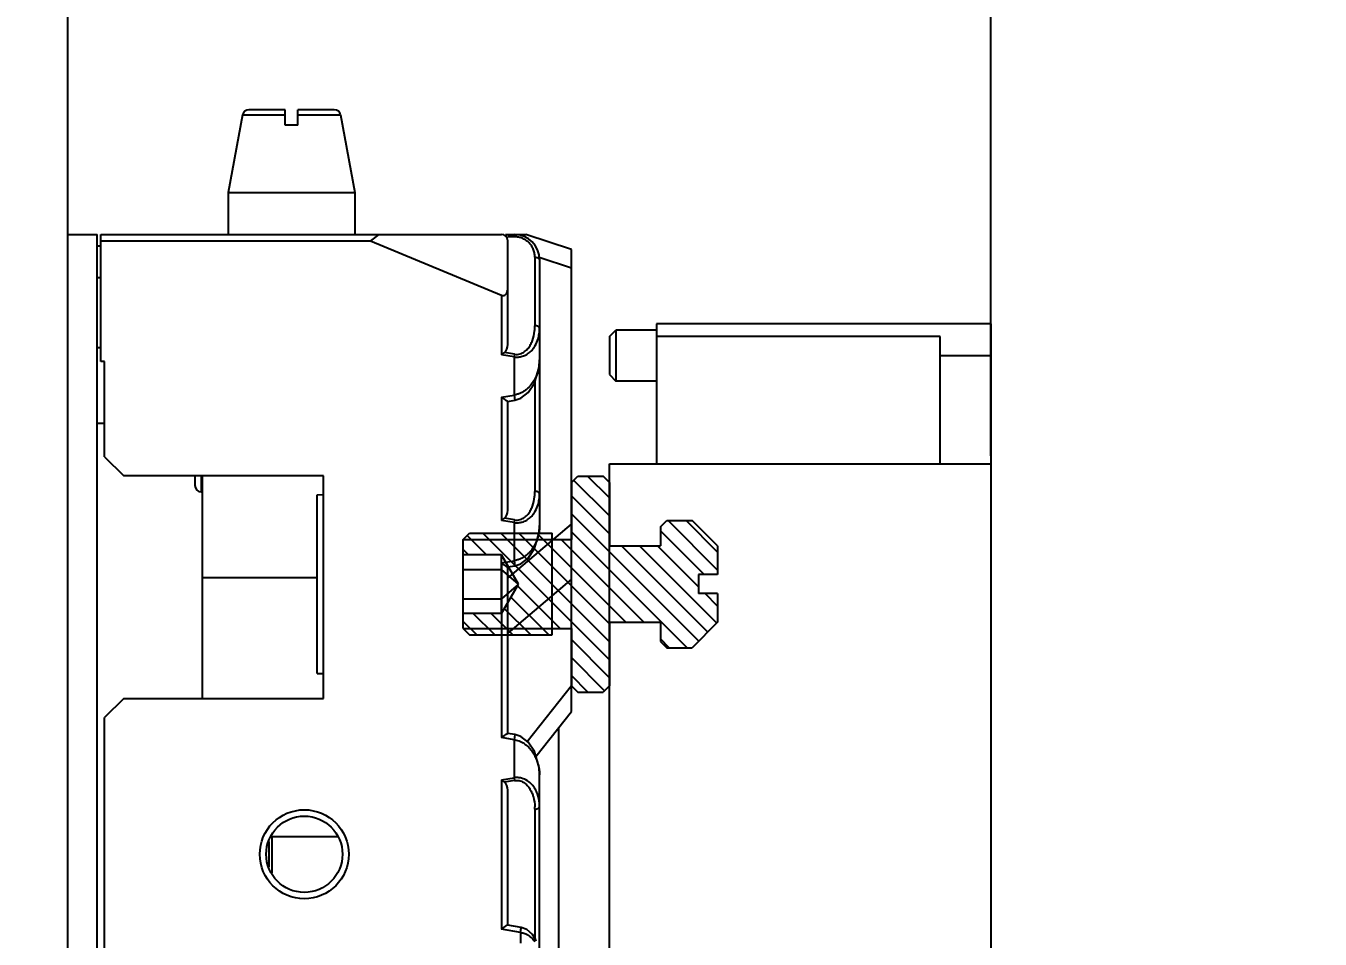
# Model space of a CAD drawing. Header units: millimetres. Extents: x 562 to 17351, y 2396 to 6995.
# Drawn here: x 16299.9 to 16401.6, y 5500.8 to 5572.6 of the extents above; entities that cross this region are included whole.
import ezdxf

# ---------------------------------------------------------------- set-up
doc = ezdxf.new("R2010")
doc.units = ezdxf.units.MM
for name, color, linetype in [('02___PRT_ALL_AXES', 7, 'Continuous'), ('_143577', 7, 'Continuous'), ('_88746', 7, 'Continuous')]:
    doc.layers.add(name, color=color, linetype=linetype)
doc.styles.get("Standard").update_dxf_attribs({"font": 'arial.ttf'})
doc.dimstyles.new('ISO-25', dxfattribs={"dimtxt": 2.5, "dimasz": 2.5, "dimexe": 1.25, "dimexo": 0.625, "dimtad": 1, "dimtxsty": 'Standard', "dimcen": 2.5, "dimadec": 0, "dimazin": 0, "dimtfac": 1, "dimtmove": 0, "dimatfit": 3, "dimfxl": 1, "dimarcsym": 0})

# ---------------------------------------------------------------- blocks, each defined once
blk = doc.blocks.new('WADF')
h = blk.add_hatch()
h.set_pattern_fill('ANSI31', color=3, scale=8)
h.set_pattern_definition([(45, (15779.6387, 3876.7304), (-0.707107, 0.707107), [])])
h.paths.add_polyline_path([(15866.05, 3956.53), (15864.55, 3956.53), (15864.55, 3961.03), (15864.05, 3961.53), (15862.05, 3961.53), (15861.55, 3961.03), (15861.55, 3956.03), (15857.55, 3956.03), (15857.55, 3957.53), (15857.05, 3958.03), (15855.05, 3958.03), (15853.05, 3956.03), (15853.05, 3953.78), (15854.55, 3953.78), (15854.55, 3953.03), (15866.05, 3953.03)])
h.paths.add_polyline_path([(15866.05, 3953.03), (15854.55, 3953.03), (15854.55, 3952.28), (15853.05, 3952.28), (15853.05, 3950.03), (15855.05, 3948.03), (15857.05, 3948.03), (15857.55, 3948.53), (15857.55, 3950.03), (15861.55, 3950.03), (15861.55, 3945.03), (15862.05, 3944.53), (15864.05, 3944.53), (15864.55, 3945.03), (15864.55, 3949.53), (15866.05, 3949.53)])
h.paths.add_polyline_path([(15868.71, 3953.03), (15866.05, 3953.03), (15866.05, 3949.53), (15873.05, 3949.53), (15873.05, 3950.73), (15870.05, 3950.73)])
h.paths.add_polyline_path([(15870.05, 3955.34), (15873.05, 3955.34), (15873.05, 3956.53), (15866.05, 3956.53), (15866.05, 3953.03), (15868.71, 3953.03)])
h.paths.add_polyline_path([(15872.55, 3957.03), (15866.05, 3957.03), (15866.05, 3956.53), (15873.05, 3956.53)])
h.paths.add_polyline_path([(15873.05, 3949.53), (15866.05, 3949.53), (15866.05, 3949.03), (15872.55, 3949.03)])
at = {"color": 7, "linetype": 'Continuous'}
for p, q in [((15861.55, 3961.03), (15862.05, 3961.53)), ((15861.55, 3961.03), (15861.55, 3956.03)), ((15864.05, 3961.53), (15862.05, 3961.53)), ((15864.55, 3961.03), (15864.05, 3961.53)), ((15864.55, 3961.03), (15864.55, 3956.53)), ((15853.05, 3956.03), (15855.05, 3958.03)), ((15857.05, 3958.03), (15855.05, 3958.03)), ((15857.55, 3957.53), (15857.05, 3958.03)), ((15857.55, 3957.53), (15857.55, 3956.03)), ((15866.05, 3949.03), (15866.05, 3957.03)), ((15872.55, 3957.03), (15866.05, 3957.03)), ((15873.05, 3956.53), (15872.55, 3957.03)), ((15853.05, 3956.03), (15853.05, 3953.78)), ((15861.55, 3956.03), (15857.55, 3956.03)), ((15873.05, 3956.53), (15864.55, 3956.53)), ((15873.05, 3949.53), (15873.05, 3956.53)), ((15868.71, 3953.03), (15870.05, 3955.34)), ((15870.05, 3950.73), (15870.05, 3955.34)), ((15870.05, 3955.34), (15873.05, 3955.34)), ((15853.05, 3953.78), (15854.55, 3953.78)), ((15854.55, 3953.78), (15854.55, 3952.28)), ((15868.71, 3953.03), (15870.05, 3954.19)), ((15873.05, 3954.19), (15870.05, 3954.19)), ((15868.71, 3953.03), (15870.05, 3951.88)), ((15870.05, 3950.73), (15868.71, 3953.03)), ((15853.05, 3952.28), (15854.55, 3952.28)), ((15853.05, 3952.28), (15853.05, 3950.03)), ((15873.05, 3951.88), (15870.05, 3951.88)), ((15870.05, 3950.73), (15873.05, 3950.73)), ((15853.05, 3950.03), (15855.05, 3948.03)), ((15861.55, 3950.03), (15857.55, 3950.03)), ((15857.55, 3950.03), (15857.55, 3948.53)), ((15861.55, 3950.03), (15861.55, 3945.03)), ((15857.55, 3948.53), (15857.05, 3948.03)), ((15864.55, 3949.53), (15864.55, 3945.03)), ((15873.05, 3949.53), (15864.55, 3949.53)), ((15872.55, 3949.03), (15866.05, 3949.03)), ((15873.05, 3949.53), (15872.55, 3949.03)), ((15857.05, 3948.03), (15855.05, 3948.03)), ((15861.55, 3945.03), (15862.05, 3944.53)), ((15864.05, 3944.53), (15862.05, 3944.53)), ((15864.55, 3945.03), (15864.05, 3944.53))]:
    blk.add_line(p, q, dxfattribs=at)
blk = doc.blocks.new('sdf')
at = {"color": 7, "linetype": 'Continuous'}
for p, q in [((25015.96, 8536.72), (25014.83, 8530.63)), ((25015.96, 8536.72), (25019.31, 8536.72)), ((25019.31, 8537.13), (25016.45, 8537.13)), ((25019.31, 8535.93), (25019.31, 8537.13)), ((25020.31, 8535.93), (25020.31, 8537.13)), ((25023.17, 8537.13), (25020.31, 8537.13)), ((25020.31, 8536.72), (25023.66, 8536.72)), ((25023.66, 8536.72), (25024.78, 8530.63)), ((25020.31, 8535.93), (25019.31, 8535.93)), ((25014.83, 8530.63), (25024.78, 8530.63)), ((25004.81, 8517.33), (25004.81, 8527.33)), ((25004.81, 8527.33), (25036.31, 8527.33)), ((25026.68, 8527.33), (25026.01, 8526.83)), ((25036.64, 8527.33), (25038.22, 8527.33)), ((25037.34, 8527.14), (25036.81, 8527.14)), ((25041.81, 8526.14), (25038.22, 8527.33)), ((25004.81, 8526.83), (25026.01, 8526.83)), ((25026.01, 8526.83), (25036.31, 8522.54)), ((25036.81, 8518.67), (25036.81, 8526.83)), ((25041.81, 8489.81), (25041.81, 8526.14)), ((25038.94, 8525.54), (25038.94, 8520.15)), ((25041.81, 8524.68), (25039.27, 8525.52)), ((25039.31, 8525.33), (25039.31, 8504.43)), ((25036.31, 8522.54), (25036.31, 8517.85)), ((25037.31, 8517.69), (25036.31, 8517.85)), ((25037.34, 8517.9), (25036.55, 8518.03)), ((25037.34, 8517.9), (25037.31, 8517.69)), ((25005.11, 8517.33), (25004.81, 8517.33)), ((25005.11, 8509.83), (25005.11, 8517.33)), ((25037.31, 8517.69), (25037.31, 8514.69)), ((25038.94, 8515.76), (25038.94, 8507.13)), ((25036.31, 8514.53), (25037.31, 8514.69)), ((25036.31, 8514.53), (25036.31, 8504.82)), ((25036.8, 8514.2), (25037.37, 8514.3)), ((25036.81, 8505.65), (25036.81, 8514.22)), ((25037.31, 8514.69), (25037.37, 8514.3)), ((25037.37, 8514.3), (25037.84, 8514.45)), ((25005.11, 8509.83), (25006.61, 8508.33)), ((25022.31, 8508.33), (25006.61, 8508.33)), ((25012.21, 8508.33), (25012.21, 8507.58)), ((25012.71, 8508.33), (25012.71, 8507.08)), ((25012.81, 8490.83), (25012.81, 8508.33)), ((25022.31, 8490.83), (25022.31, 8508.33)), ((25021.81, 8506.86), (25022.31, 8506.87)), ((25021.81, 8492.8), (25021.81, 8506.86)), ((25037.31, 8504.66), (25036.31, 8504.82)), ((25037.34, 8504.87), (25036.55, 8505)), ((25037.34, 8504.87), (25037.31, 8504.66)), ((25037.31, 8504.66), (25037.31, 8501.66)), ((25036.81, 8500.29), (25041.81, 8504.54)), ((25036.31, 8501.5), (25037.31, 8501.66)), ((25037.31, 8501.66), (25037.37, 8501.27)), ((25036.31, 8501.5), (25036.31, 8487.76)), ((25036.8, 8501.18), (25037.37, 8501.27)), ((25036.81, 8488.07), (25036.81, 8501.19)), ((25037.37, 8501.27), (25037.84, 8501.42)), ((25021.81, 8500.33), (25012.81, 8500.33)), ((25041.81, 8500.21), (25036.81, 8495.96)), ((25021.81, 8492.8), (25022.31, 8492.79)), ((25038.34, 8487.44), (25041.81, 8491.84)), ((25006.61, 8490.83), (25005.11, 8489.33)), ((25006.61, 8490.83), (25022.31, 8490.83)), ((25039.01, 8486.26), (25041.81, 8489.81)), ((25005.11, 8447.46), (25005.11, 8489.33)), ((25040.81, 8228.62), (25040.81, 8488.54)), ((25037.31, 8487.59), (25036.31, 8487.76)), ((25036.8, 8488.08), (25036.8, 8488.08)), ((25037.37, 8487.99), (25036.8, 8488.08)), ((25037.37, 8487.99), (25037.31, 8487.59)), ((25037.31, 8487.59), (25037.31, 8484.6)), ((25036.31, 8484.43), (25037.31, 8484.6)), ((25036.31, 8484.43), (25036.31, 8472.68)), ((25037.34, 8484.38), (25036.55, 8484.25)), ((25037.31, 8484.6), (25037.34, 8484.38)), ((25039.31, 8467.1), (25039.31, 8484.82)), ((25036.81, 8472.99), (25036.81, 8483.61)), ((25038.94, 8482.13), (25038.94, 8471.91)), ((25018.01, 8479.58), (25018.01, 8477.59)), ((25037.81, 8472.44), (25036.31, 8472.68)), ((25037.87, 8472.83), (25036.8, 8473.01)), ((25037.81, 8472.44), (25037.87, 8472.83)), ((25037.81, 8472.44), (25037.81, 8471.6)), ((25038.98, 8471.91), (25038.74, 8472.28)), ((25038.98, 8471.91), (25038.98, 8471.91))]:
    blk.add_line(p, q, dxfattribs=at)
for points in [[(25037.84, 8514.45), (25038.41, 8514.89), (25038.91, 8515.64), (25039.27, 8516.88), (25039.31, 8517.46)], [(25037.84, 8501.42), (25038.41, 8501.86), (25038.91, 8502.62), (25039.27, 8503.85), (25039.31, 8504.43)], [(25039.31, 8484.82), (25039.27, 8485.4), (25038.9, 8486.66), (25038.4, 8487.4), (25037.83, 8487.84), (25037.37, 8487.99)], [(25037.81, 8472.44), (25037.84, 8472.63), (25037.86, 8472.78), (25037.87, 8472.83)], [(25038.74, 8472.28), (25038.31, 8472.66), (25037.87, 8472.83)]]:
    blk.add_lwpolyline(points, dxfattribs=at)
for radius in [3.5, 3]:
    blk.add_circle((25020.81, 8478.58), radius, dxfattribs=at)
for centre, radius, start, end in [((25016.45, 8536.63), 0.5, 90, 169.5401), ((25023.17, 8536.63), 0.5, 10.4599, 90), ((25036.31, 8526.83), 0.5, 0, 89.9999), ((25037.31, 8525.33), 2, 0, 90), ((25035.01, 8520.15), 3.93, 357.3282, 0.01), ((25012.71, 8507.58), 0.5, 180, 270), ((25035.01, 8507.12), 3.93, 357.3282, 0.01), ((25034.68, 8482.11), 4.26, 0.2697, 2.7434), ((25038.63, 8471.72), 0.4, 2.0105, 27.6283)]:
    blk.add_arc(centre, radius, start, end, dxfattribs=at)
for centre, major_axis, ratio, start_param, end_param in [((25036.31, 8523.32), (-0.194, 0.801), 0.575257, -3.540963, -1.970166), ((25036.31, 8518.76), (-0.085, 0.787), 0.625869, -2.801209, -1.741638), ((25036.31, 8505.73), (-0.085, 0.787), 0.625869, -2.801209, -1.741638), ((25036.31, 8483.53), (0.085, 0.787), 0.625869, -1.399955, -0.340384)]:
    blk.add_ellipse(centre, major_axis=major_axis, ratio=ratio, start_param=start_param, end_param=end_param, dxfattribs=at)
for points, knots in [([(25037.31, 8527.33), (25037.31, 8527.33), (25037.32, 8527.32), (25037.32, 8527.3), (25037.33, 8527.27), (25037.33, 8527.25), (25037.33, 8527.24)], [0, 0, 0, 0, 0.106724, 0.306908, 0.606298, 1, 1, 1, 1]), ([(25037.33, 8527.24), (25037.33, 8527.23), (25037.34, 8527.2), (25037.34, 8527.17), (25037.34, 8527.14)], [0, 0, 0, 0, 0.223114, 1, 1, 1, 1]), ([(25038.44, 8526.71), (25038.36, 8526.78), (25038.2, 8526.9), (25037.94, 8527.03), (25037.65, 8527.12), (25037.44, 8527.14), (25037.34, 8527.14)], [0, 0, 0, 0, 0.245243, 0.495333, 0.747415, 1, 1, 1, 1]), ([(25038.8, 8526.2), (25038.76, 8526.29), (25038.66, 8526.48), (25038.51, 8526.64), (25038.44, 8526.71)], [0, 0, 0, 0, 0.492653, 1, 1, 1, 1]), ([(25038.94, 8525.54), (25038.94, 8525.66), (25038.92, 8525.88), (25038.85, 8526.09), (25038.8, 8526.2)], [0, 0, 0, 0, 0.49543, 1, 1, 1, 1]), ([(25038.94, 8525.54), (25038.99, 8525.54), (25039.06, 8525.53), (25039.14, 8525.5), (25039.2, 8525.48), (25039.25, 8525.45), (25039.29, 8525.4), (25039.31, 8525.36), (25039.31, 8525.33)], [0, 0, 0, 0, 0.305362, 0.455106, 0.593546, 0.716472, 0.824371, 1, 1, 1, 1]), ([(25038.75, 8518.99), (25038.83, 8519.22), (25038.91, 8519.55), (25038.93, 8519.89), (25038.94, 8519.97)], [0, 0, 0, 0, 0.748874, 1, 1, 1, 1]), ([(25039.31, 8519.94), (25039.31, 8519.97), (25039.29, 8520.01), (25039.25, 8520.05), (25039.2, 8520.09), (25039.14, 8520.11), (25039.06, 8520.14), (25038.99, 8520.15), (25038.94, 8520.15)], [0, 0, 0, 0, 0.175629, 0.283528, 0.406454, 0.544894, 0.694638, 1, 1, 1, 1]), ([(25039.19, 8519.12), (25039.23, 8519.25), (25039.29, 8519.53), (25039.31, 8519.8), (25039.31, 8519.94)], [0, 0, 0, 0, 0.499573, 1, 1, 1, 1]), ([(25037.79, 8517.94), (25037.92, 8517.97), (25038.14, 8518.09), (25038.41, 8518.35), (25038.61, 8518.66), (25038.71, 8518.88), (25038.75, 8518.99)], [0, 0, 0, 0, 0.259572, 0.509093, 0.755834, 1, 1, 1, 1]), ([(25038.58, 8518.1), (25038.66, 8518.17), (25038.8, 8518.32), (25039.02, 8518.66), (25039.14, 8518.93), (25039.19, 8519.12)], [0, 0, 0, 0, 0.25938, 0.510982, 1, 1, 1, 1]), ([(25036.48, 8517.98), (25036.46, 8517.97), (25036.41, 8517.92), (25036.35, 8517.88), (25036.31, 8517.85)], [0, 0, 0, 0, 0.245586, 1, 1, 1, 1]), ([(25036.55, 8518.03), (25036.55, 8518.03), (25036.52, 8518.01), (25036.5, 8517.99), (25036.48, 8517.98)], [0, 0, 0, 0, 0.244659, 1, 1, 1, 1]), ([(25037.34, 8517.9), (25037.42, 8517.89), (25037.57, 8517.88), (25037.72, 8517.91), (25037.79, 8517.94)], [0, 0, 0, 0, 0.503819, 1, 1, 1, 1]), ([(25037.95, 8517.74), (25038.07, 8517.77), (25038.3, 8517.87), (25038.49, 8518.02), (25038.58, 8518.1)], [0, 0, 0, 0, 0.513045, 1, 1, 1, 1]), ([(25037.31, 8517.69), (25037.42, 8517.68), (25037.63, 8517.67), (25037.85, 8517.71), (25037.95, 8517.74)], [0, 0, 0, 0, 0.505688, 1, 1, 1, 1]), ([(25039.31, 8517.46), (25039.31, 8517.32), (25039.29, 8517.04), (25039.18, 8516.48), (25038.95, 8515.93), (25038.64, 8515.5), (25038.43, 8515.27), (25038.25, 8515.11), (25038.04, 8514.96), (25037.81, 8514.84), (25037.57, 8514.75), (25037.39, 8514.71), (25037.31, 8514.69)], [0, 0, 0, 0, 0.113537, 0.2282, 0.464645, 0.589014, 0.65329, 0.719211, 0.786832, 0.856497, 0.927955, 1, 1, 1, 1]), ([(25036.7, 8514.25), (25036.67, 8514.27), (25036.61, 8514.31), (25036.48, 8514.4), (25036.38, 8514.48), (25036.31, 8514.53)], [0, 0, 0, 0, 0.212855, 0.460373, 1, 1, 1, 1]), ([(25036.8, 8514.2), (25036.79, 8514.2), (25036.78, 8514.21), (25036.76, 8514.22), (25036.73, 8514.23), (25036.71, 8514.24), (25036.7, 8514.25)], [0, 0, 0, 0, 0.142983, 0.362116, 0.651462, 1, 1, 1, 1]), ([(25038.75, 8505.96), (25038.83, 8506.19), (25038.91, 8506.52), (25038.93, 8506.86), (25038.94, 8506.94)], [0, 0, 0, 0, 0.748874, 1, 1, 1, 1]), ([(25039.31, 8506.91), (25039.31, 8506.94), (25039.29, 8506.98), (25039.25, 8507.03), (25039.2, 8507.06), (25039.14, 8507.09), (25039.06, 8507.11), (25038.99, 8507.12), (25038.94, 8507.13)], [0, 0, 0, 0, 0.175629, 0.283528, 0.406454, 0.544894, 0.694638, 1, 1, 1, 1]), ([(25039.19, 8506.09), (25039.23, 8506.23), (25039.29, 8506.5), (25039.31, 8506.77), (25039.31, 8506.91)], [0, 0, 0, 0, 0.499573, 1, 1, 1, 1]), ([(25037.79, 8504.91), (25037.92, 8504.94), (25038.14, 8505.06), (25038.41, 8505.32), (25038.61, 8505.63), (25038.71, 8505.85), (25038.75, 8505.96)], [0, 0, 0, 0, 0.259572, 0.509093, 0.755834, 1, 1, 1, 1]), ([(25038.58, 8505.07), (25038.66, 8505.14), (25038.8, 8505.29), (25039.02, 8505.63), (25039.14, 8505.91), (25039.19, 8506.09)], [0, 0, 0, 0, 0.25938, 0.510982, 1, 1, 1, 1]), ([(25036.48, 8504.95), (25036.46, 8504.94), (25036.41, 8504.9), (25036.35, 8504.85), (25036.31, 8504.82)], [0, 0, 0, 0, 0.245586, 1, 1, 1, 1]), ([(25036.55, 8505), (25036.55, 8505), (25036.52, 8504.98), (25036.5, 8504.96), (25036.48, 8504.95)], [0, 0, 0, 0, 0.244659, 1, 1, 1, 1]), ([(25037.31, 8504.66), (25037.42, 8504.65), (25037.63, 8504.65), (25037.85, 8504.68), (25037.95, 8504.71)], [0, 0, 0, 0, 0.505688, 1, 1, 1, 1]), ([(25037.34, 8504.87), (25037.42, 8504.86), (25037.57, 8504.86), (25037.72, 8504.89), (25037.79, 8504.91)], [0, 0, 0, 0, 0.503819, 1, 1, 1, 1]), ([(25037.95, 8504.71), (25038.07, 8504.74), (25038.3, 8504.84), (25038.49, 8504.99), (25038.58, 8505.07)], [0, 0, 0, 0, 0.513045, 1, 1, 1, 1]), ([(25039.31, 8504.43), (25039.31, 8504.29), (25039.29, 8504.01), (25039.18, 8503.45), (25038.95, 8502.9), (25038.64, 8502.47), (25038.43, 8502.24), (25038.25, 8502.08), (25038.04, 8501.93), (25037.81, 8501.81), (25037.57, 8501.72), (25037.39, 8501.68), (25037.31, 8501.66)], [0, 0, 0, 0, 0.113537, 0.2282, 0.464645, 0.589014, 0.65329, 0.719211, 0.786832, 0.856497, 0.927955, 1, 1, 1, 1]), ([(25036.31, 8501.5), (25036.36, 8501.46), (25036.43, 8501.41), (25036.53, 8501.34), (25036.6, 8501.29), (25036.66, 8501.24), (25036.72, 8501.21), (25036.76, 8501.19), (25036.78, 8501.18), (25036.79, 8501.18), (25036.8, 8501.18)], [0, 0, 0, 0, 0.32174, 0.476616, 0.622788, 0.754618, 0.866197, 0.950351, 0.979692, 1, 1, 1, 1]), ([(25036.31, 8487.76), (25036.36, 8487.79), (25036.43, 8487.85), (25036.53, 8487.92), (25036.6, 8487.97), (25036.66, 8488.01), (25036.72, 8488.05), (25036.76, 8488.07), (25036.78, 8488.08), (25036.79, 8488.08), (25036.8, 8488.08)], [0, 0, 0, 0, 0.321899, 0.476731, 0.622777, 0.754525, 0.866061, 0.950275, 0.979664, 1, 1, 1, 1]), ([(25037.31, 8487.59), (25037.36, 8487.58), (25037.57, 8487.54), (25037.78, 8487.47), (25037.92, 8487.39)], [0, 0, 0, 0, 0.252379, 1, 1, 1, 1]), ([(25037.92, 8487.39), (25038.17, 8487.26), (25038.49, 8486.99), (25038.81, 8486.56), (25038.99, 8486.23), (25039.13, 8485.88), (25039.23, 8485.53), (25039.29, 8485.18), (25039.31, 8484.94), (25039.31, 8484.82)], [0, 0, 0, 0, 0.27227, 0.400795, 0.525389, 0.646919, 0.765977, 0.883271, 1, 1, 1, 1]), ([(25036.48, 8484.31), (25036.46, 8484.32), (25036.41, 8484.36), (25036.35, 8484.4), (25036.31, 8484.43)], [0, 0, 0, 0, 0.245591, 1, 1, 1, 1]), ([(25036.55, 8484.25), (25036.55, 8484.26), (25036.52, 8484.28), (25036.5, 8484.29), (25036.48, 8484.31)], [0, 0, 0, 0, 0.244637, 1, 1, 1, 1]), ([(25037.89, 8484.56), (25037.8, 8484.59), (25037.6, 8484.62), (25037.41, 8484.61), (25037.31, 8484.6)], [0, 0, 0, 0, 0.49463, 1, 1, 1, 1]), ([(25037.34, 8484.38), (25037.38, 8484.39), (25037.53, 8484.4), (25037.68, 8484.39), (25037.79, 8484.35)], [0, 0, 0, 0, 0.25222, 1, 1, 1, 1]), ([(25037.79, 8484.35), (25037.85, 8484.34), (25037.98, 8484.29), (25038.19, 8484.15), (25038.37, 8483.97), (25038.51, 8483.78), (25038.63, 8483.57), (25038.71, 8483.41), (25038.75, 8483.3)], [0, 0, 0, 0, 0.134495, 0.265356, 0.516597, 0.639121, 0.760312, 1, 1, 1, 1]), ([(25039.14, 8483.33), (25039.09, 8483.46), (25038.97, 8483.72), (25038.71, 8484.09), (25038.35, 8484.39), (25038.05, 8484.52), (25037.89, 8484.56)], [0, 0, 0, 0, 0.234008, 0.47497, 0.728291, 1, 1, 1, 1]), ([(25038.75, 8483.3), (25038.78, 8483.22), (25038.88, 8482.9), (25038.92, 8482.57), (25038.94, 8482.32)], [0, 0, 0, 0, 0.250797, 1, 1, 1, 1]), ([(25039.31, 8482.35), (25039.31, 8482.43), (25039.29, 8482.76), (25039.23, 8483.09), (25039.14, 8483.33)], [0, 0, 0, 0, 0.250306, 1, 1, 1, 1]), ([(25038.94, 8482.13), (25038.99, 8482.13), (25039.06, 8482.14), (25039.14, 8482.17), (25039.2, 8482.2), (25039.25, 8482.23), (25039.29, 8482.28), (25039.31, 8482.32), (25039.31, 8482.35)], [0, 0, 0, 0, 0.305362, 0.455106, 0.593546, 0.716472, 0.824371, 1, 1, 1, 1]), ([(25036.8, 8473.01), (25036.79, 8473.01), (25036.78, 8473), (25036.77, 8473), (25036.74, 8472.99), (25036.71, 8472.97), (25036.66, 8472.94), (25036.6, 8472.9), (25036.53, 8472.85), (25036.46, 8472.79), (25036.38, 8472.74), (25036.33, 8472.7), (25036.31, 8472.68)], [0, 0, 0, 0, 0.020667, 0.050762, 0.089719, 0.136432, 0.248215, 0.379122, 0.524189, 0.678508, 0.838259, 1, 1, 1, 1]), ([(25037.81, 8472.44), (25037.84, 8472.43), (25037.99, 8472.4), (25038.13, 8472.36), (25038.23, 8472.32)], [0, 0, 0, 0, 0.252398, 1, 1, 1, 1]), ([(25038.23, 8472.32), (25038.26, 8472.3), (25038.38, 8472.24), (25038.49, 8472.17), (25038.57, 8472.1)], [0, 0, 0, 0, 0.256018, 1, 1, 1, 1]), ([(25038.57, 8472.1), (25038.61, 8472.08), (25038.74, 8471.96), (25038.85, 8471.83), (25038.93, 8471.72)], [0, 0, 0, 0, 0.258287, 1, 1, 1, 1])]:
    blk.add_open_spline(points, degree=3, knots=knots, dxfattribs=at)
at = {"layer": '02___PRT_ALL_AXES', "color": 7, "linetype": 'Continuous'}
for p, q in [((25014.83, 8530.63), (25014.83, 8527.33)), ((25024.78, 8530.63), (25024.78, 8527.33))]:
    blk.add_line(p, q, dxfattribs=at)
at = {"layer": '_143577', "color": 7, "linetype": 'Continuous'}
for p, q in [((25018.25, 8479.95), (25018.25, 8477.11)), ((25023.43, 8479.95), (25018.25, 8479.95))]:
    blk.add_line(p, q, dxfattribs=at)
at = {"layer": '_88746', "color": 7, "linetype": 'Continuous'}
for p, q in [((25002.21, 8189.83), (25002.21, 8527.33)), ((25002.21, 8527.33), (25004.51, 8527.33)), ((25004.51, 8189.83), (25004.51, 8527.33)), ((25004.81, 8526.4), (25004.51, 8526.4)), ((25004.81, 8523.9), (25004.51, 8523.9)), ((25004.81, 8518.4), (25004.51, 8518.4)), ((25005.11, 8512.46), (25004.51, 8512.46))]:
    blk.add_line(p, q, dxfattribs=at)
blk = doc.blocks.new('*U200')
blk.add_blockref('sdf', (-25022.01, -8361.98))
blk = doc.blocks.new('*U202')
at = {"color": 0, "linetype": 'ByBlock', "lineweight": -2, "transparency": 16777216}
blk.add_blockref('*U200', (0, 1350), dxfattribs=at)
blk = doc.blocks.new('sfb')
at = {"color": 114, "linetype": 'Continuous', "true_color": 0x139b48}
for p, q in [((18205.87, 10190.46), (18205.87, 10536.46)), ((18205.87, 10536.46), (18232.17, 10536.46)), ((18235.37, 10535.96), (18235.37, 10531.96)), ((18235.87, 10535.46), (18235.37, 10535.96)), ((18209.87, 10525.46), (18209.87, 10535.46)), ((18235.87, 10535.46), (18235.87, 10532.46)), ((18209.87, 10533.96), (18205.87, 10533.96)), ((18235.87, 10532.46), (18235.37, 10531.96)), ((18235.87, 10525.46), (18205.87, 10525.46)), ((18235.87, 10190.46), (18235.87, 10525.46))]:
    blk.add_line(p, q, dxfattribs=at)
at = {"layer": '02___PRT_ALL_AXES', "color": 114, "linetype": 'Continuous', "true_color": 0x139b48}
for p, q in [((18232.17, 10536.46), (18232.17, 10525.46)), ((18232.17, 10535.96), (18235.37, 10535.96)), ((18209.87, 10535.46), (18232.17, 10535.46)), ((18232.17, 10531.96), (18235.37, 10531.96))]:
    blk.add_line(p, q, dxfattribs=at)
blk = doc.blocks.new('*D205')
at = {"color": 0, "lineweight": -2, "transparency": 16777216}
for p, q in [((16303.16, 5538.81), (16303.16, 5745.26)), ((16375.76, 5538.81), (16375.76, 5745.26)), ((16345.76, 5744.01), (16333.16, 5744.01))]:
    blk.add_line(p, q, dxfattribs=at)
at = {"color": 0, "transparency": 16777216}
for points in [[(16333.16, 5749.01), (16333.16, 5739.01), (16303.16, 5744.01)], [(16345.76, 5749.01), (16345.76, 5739.01), (16375.76, 5744.01)]]:
    blk.add_solid(points, dxfattribs=at)
at = {"layer": 'Defpoints', "color": 0, "transparency": 16777216}
for p in [(16303.16, 5744.01), (16303.16, 5538.18), (16375.76, 5538.18)]:
    blk.add_point(p, dxfattribs=at)
at = {"color": 0, "transparency": 16777216, "insert": (16339.46, 5773.76), "char_height": 45, "attachment_point": 5}
blk.add_mtext('72,6 [2 7/8"]', dxfattribs=at)

msp = doc.modelspace()

# ---------------------------------------------------------------- block references
msp.add_blockref('*U202', (16322.966, 4040.867))
at = {"xscale": -1}
for name, p in [('sfb', (34581.637, -4987.275)), ('WADF', (32207.312, 1575.682))]:
    msp.add_blockref(name, p, dxfattribs=at)

# ---------------------------------------------------------------- dimensions: what is measured, and where the dimension line sits
dim = msp.add_linear_dim(base=(16303.164, 5744.006), p1=(16375.764, 5538.184), p2=(16303.164, 5538.184), dimstyle='ISO-25', override={"dimtxt": 45, "dimasz": 30})
dim.commit()
dim.dimension.update_dxf_attribs({"geometry": '*D205', "text_midpoint": (16339.464, 5744.006), "dimtype": 160})

doc.saveas('drawing.dxf')
